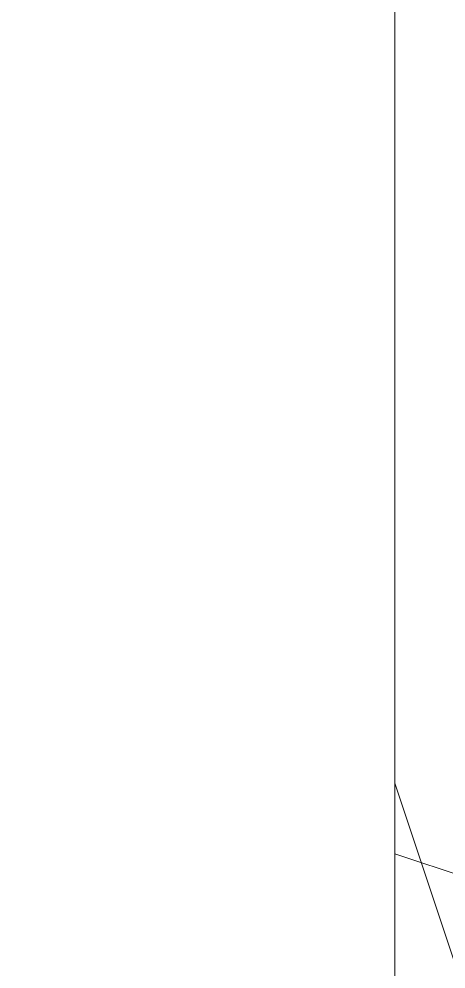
# Model space of a CAD drawing. Header units: inches. Extents: x -4110 to -1807, y 11006 to 12281.
# Drawn here: x -3638.372 to -3638.033, y 11131.164 to 11131.917 of the extents above; entities that cross this region are included whole.
import ezdxf

# ---------------------------------------------------------------- set-up
doc = ezdxf.new("R2010")
doc.units = ezdxf.units.IN
doc.header["$MEASUREMENT"] = 0
doc.layers.add('A-WALL', color=113, linetype='Continuous', lineweight=18)
doc.layers.add('A-WALL-PATT-5', color=111, linetype='Continuous', lineweight=9)

msp = doc.modelspace()

# ---------------------------------------------------------------- hatches: boundary and pattern name
at = {"layer": 'A-WALL-PATT-5'}
h = msp.add_hatch(dxfattribs=at)
h.set_pattern_fill('FP_2', color=256, style=0, pattern_type=2)
h.set_pattern_definition([(0, (0, 0), (20.48, 5.12), [0.845, -14.515, 0.845, -14.515, -81.92]), (0, (0, 0), (20.48, 5.12), [-30.72, 0.845, -29.875, 0.845, -14.515, -35.84]), (0, (0, 0), (20.48, 5.12), [-76.8, 0.845, -9.395, 0.845, -24.755]), (120, (7.68, 2.56), (-14.67405, 15.1762003), [0.845, -14.515, 0.845, -14.515, -81.92]), (120, (7.68, 2.56), (-14.67405, 15.1762003), [-30.72, 0.845, -29.875, 0.845, -14.515, -35.84]), (120, (7.68, 2.56), (-14.67405, 15.1762003), [-76.8, 0.845, -9.395, 0.845, -24.755]), (240, (10.24, 12.8), (-5.80595, -20.2962003), [0.845, -14.515, 0.845, -14.515, -81.92]), (240, (10.24, 12.8), (-5.80595, -20.2962003), [-30.72, 0.845, -29.875, 0.845, -14.515, -35.84]), (240, (10.24, 12.8), (-5.80595, -20.2962003), [-76.8, 0.845, -9.395, 0.845, -24.755])])
h.paths.add_polyline_path([(-3638.07374, 11130.4394), (-3638.07374, 11280.1644), (-3638.69874, 11280.1644), (-3638.69874, 11130.4394)], flags=0)
h = msp.add_hatch(dxfattribs=at)
h.set_pattern_fill('FP_1', color=256, style=0, pattern_type=2)
h.set_pattern_definition([(161.57, (0.32, 0.32), (-2.560496185, -0.000537386), [0, -18.214, 2.022, 0]), (18.43, (-0.32, 0.32), (-2.560496185, 0.000537386), [0, -18.214, 2.022, 0]), (108.43, (0.32, 0.32), (1.27922091, -6.400876726), [6.07, -14.166]), (71.57, (-0.32, 0.32), (1.27922091, 6.400876726), [6.07, -14.166])])
h.paths.add_polyline_path([(-3638.07374, 11129.1894), (-3634.57374, 11129.1894), (-3634.57374, 11280.1644), (-3638.07374, 11280.1644), (-3638.07374, 11129.3201)], flags=0)

# ---------------------------------------------------------------- linework, layer by layer
at = {"layer": 'A-WALL'}
msp.add_line((-3638.07374, 11129.1894), (-3638.07374, 11280.1644), dxfattribs=at)

doc.saveas('drawing.dxf')
